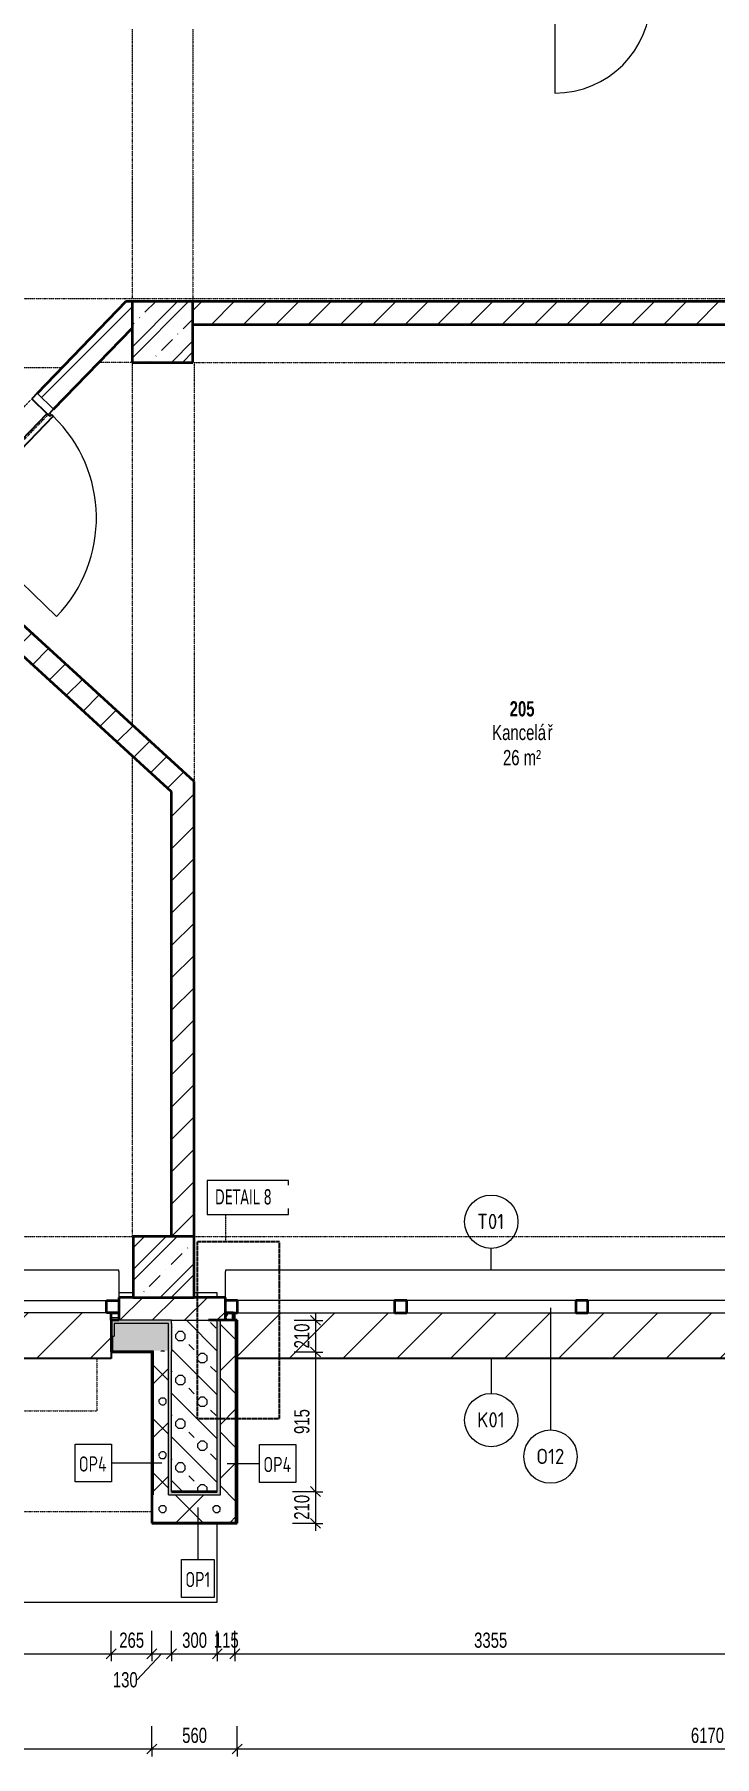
# Model space of a CAD drawing. Header units: millimetres. Extents: x 48671 to 278361, y -45352 to 20466.
# Drawn here: x 65096 to 69560, y -33091 to -21783 of the extents above; entities that cross this region are included whole.
import ezdxf

# ---------------------------------------------------------------- set-up
doc = ezdxf.new("R2010")
doc.units = ezdxf.units.MM
for name, pattern in [('3_Čárkovaná 2_5mm', [5, 2.5, -2.5]), ('Dash dot dot', [5, 2, -1, 0, -1, 0, -1]), ('Čerchovaná se dvěma tečkami', [2.59, 1, -0.53, 0, -0.53, 0, -0.53])]:
    doc.linetypes.add(name, pattern=pattern)
for name, color, linetype, lineweight in [('A-ANNO-DIMS', 211, 'Continuous', 9), ('A-ANNO-DIMS-50', 211, 'Continuous', 9), ('A-AREA-IDEN', 2, 'Continuous', 9), ('A-DETL', 90, 'Continuous', 13), ('A-DOOR', 31, 'Continuous', 13), ('A-DOOR-FRAM', 31, 'Continuous', 25), ('A-FLOR', 192, 'Continuous', 13), ('A-GENM', 13, 'Continuous', 13), ('A-GENM-IDEN', 13, 'Continuous', 9), ('A-GLAZ', 151, 'Continuous', 13), ('A-GLAZ-IDEN', 152, 'Continuous', 9), ('A-WALL', 113, 'Continuous', 13), ('A-WALL-IDEN', 211, 'Continuous', 9), ('A-WALL-PATT', 111, 'Continuous', 35), ('G-ANNO-TEXT', 231, 'Continuous', 9), ('Q-SPCQ', 91, 'Continuous', 13), ('Q-SPCQ-IDEN', 132, 'Continuous', 9), ('S-COLS', 52, 'Continuous', 13)]:
    doc.layers.add(name, color=color, linetype=linetype, lineweight=lineweight)
doc.styles.add('Arial_1', font='arial.ttf', dxfattribs={"width": 0.7, "height": 100})
doc.styles.add('Arial_B', font='arialbd.ttf', dxfattribs={"width": 0.7, "height": 100})
doc.styles.add('ISOCPEUR', font='isocpeur.ttf', dxfattribs={"width": 0.75, "height": 100})
doc.styles.add('ISOCPEUR_1', font='isocpeur.ttf', dxfattribs={"width": 0.9, "height": 100})
doc.styles.add('Tahoma', font='tahoma.ttf', dxfattribs={"width": 0.7, "height": 100})
doc.dimstyles.new('Vnitřní_-_průhledné', dxfattribs={"dimscale": 304.8, "dimtxt": 102.02594, "dimasz": 0.213255, "dimexe": 0.164042, "dimexo": 0.0625, "dimgap": 0.032808, "dimtad": 1, "dimdec": 0, "dimrnd": 5, "dimzin": 0, "dimdsep": 46, "dimtxsty": 'Arial_1', "dimblk1": 'OBLIQUE', "dimblk2": 'OBLIQUE', "dimsah": 1, "dimcen": 0.09, "dimdle": 0.164042, "dimazin": 0, "dimtfac": 1, "dimtdec": 4, "dimtix": 1, "dimtmove": 0, "dimatfit": 3, "dimfxl": 0.492126, "dimfxlon": 1, "dimtvp": 1, "dimtolj": 1, "dimtzin": 0, "dimarcsym": 2})
doc.dimstyles.new('Vnitřní_-_průhledné_2', dxfattribs={"dimscale": 304.8, "dimtxt": 102.02594, "dimasz": 0.213255, "dimexe": 0.164042, "dimexo": 0.0625, "dimgap": 0.032808, "dimtad": 1, "dimdec": 0, "dimrnd": 5, "dimzin": 0, "dimdsep": 46, "dimtxsty": 'Arial_1', "dimblk1": 'OBLIQUE', "dimblk2": 'OBLIQUE', "dimsah": 1, "dimcen": 0.09, "dimdle": 0.164042, "dimazin": 0, "dimtfac": 1, "dimtdec": 4, "dimtix": 1, "dimtmove": 1, "dimatfit": 3, "dimfxl": 0.492126, "dimfxlon": 1, "dimtvp": 1, "dimtolj": 1, "dimtzin": 0, "dimarcsym": 2})
pattern_1 = [(45, (0, 0), (-106.06602, 106.06602), [])]
pattern_2 = [(45, (0, 0), (0.0007, 353.5527), []), (315, (0, 0), (353.5527, -0.0007), []), (270, (153.68, 9.56), (176.771, -176.771), [19.139, -334.416]), (270, (199.87, 9.56), (176.771, -176.771), [19.139, -334.416]), (0, (166.57, 23.1), (176.771, 176.771), [19.139, -334.416]), (0, (166.57, -23.1), (176.771, 176.771), [19.139, -334.416]), (45, (153.68, 9.56), (0.0007, 353.5527), [19.139, -230.861]), (45, (186.35, -23.1), (0.0007, 353.5527), [19.139, -230.861]), (315, (186.35, 23.1), (353.5527, -0.0007), [19.139, -230.861]), (315, (153.68, -9.56), (353.5527, -0.0007), [19.139, -230.861])]

# ---------------------------------------------------------------- blocks, each defined once
blk = doc.blocks.new('DVERE_1k_oblozka - DD03_01_900x1970_koupelna-1549515-1NP_NÁVRH B')
at = {"layer": 'A-DOOR'}
for p, q in [((-500, 78), (-450, 78)), ((-500, -72), (-500, 78)), ((-450, 78), (-450, -72)), ((450, 78), (500, 78)), ((450, -72), (450, 78)), ((500, 78), (500, -72)), ((-450, -72), (-500, -72)), ((-465, -72), (-465, -1032)), ((355, -102), (-355, -102)), ((500, -72), (450, -72)), ((465, -102), (465, -72))]:
    blk.add_line(p, q, dxfattribs=at)
at = {"layer": 'A-DOOR', "linetype": 'Čerchovaná se dvěma tečkami'}
for p, q in [((-450, 78), (450, 78)), ((-450, -72), (450, -72))]:
    blk.add_line(p, q, dxfattribs=at)
at = {"layer": 'A-DOOR', "lineweight": 25}
for p, q in [((-465, -87), (-450, -87)), ((-465, -102), (-465, -87)), ((465, -102), (-465, -102)), ((-450, -62), (450, -62)), ((-450, -87), (-450, -72)), ((450, -72), (450, -87)), ((450, -87), (465, -87)), ((465, -87), (465, -102))]:
    blk.add_line(p, q, dxfattribs=at)
at = {"layer": 'A-DOOR'}
blk.add_arc((-465, -102), 930, 270, 0, dxfattribs=at)
at = {"layer": 'A-DOOR-FRAM'}
for p, q in [((-500, 78), (-450, 78)), ((-450, 78), (-450, -72)), ((450, -72), (450, 78)), ((500, 78), (450, 78)), ((-450, -72), (-500, -72)), ((450, -72), (500, -72))]:
    blk.add_line(p, q, dxfattribs=at)
blk = doc.blocks.new('DVERE_1k_oblozka - DD03_01_600x1970_koupelna-1549511-1NP_NÁVRH B')
at = {"layer": 'A-DOOR'}
for p, q in [((-350, 53), (-300, 53)), ((-350, -47), (-350, 53)), ((-300, 53), (-300, -47)), ((300, 53), (350, 53)), ((300, -47), (300, 53)), ((350, 53), (350, -47)), ((-300, -47), (-350, -47)), ((-315, -47), (-315, -707)), ((205, -77), (-205, -77)), ((350, -47), (300, -47)), ((315, -77), (315, -47))]:
    blk.add_line(p, q, dxfattribs=at)
at = {"layer": 'A-DOOR', "linetype": 'Čerchovaná se dvěma tečkami'}
for p, q in [((-300, 53), (300, 53)), ((-300, -47), (300, -47))]:
    blk.add_line(p, q, dxfattribs=at)
at = {"layer": 'A-DOOR', "lineweight": 25}
for p, q in [((-315, -62), (-300, -62)), ((-315, -77), (-315, -62)), ((315, -77), (-315, -77)), ((-300, -37), (300, -37)), ((-300, -62), (-300, -47)), ((300, -47), (300, -62)), ((300, -62), (315, -62)), ((315, -62), (315, -77))]:
    blk.add_line(p, q, dxfattribs=at)
at = {"layer": 'A-DOOR'}
blk.add_arc((-315, -77), 630, 270, 0, dxfattribs=at)
at = {"layer": 'A-DOOR-FRAM'}
for p, q in [((-350, 53), (-300, 53)), ((-300, 53), (-300, -47)), ((300, -47), (300, 53)), ((350, 53), (300, 53)), ((-300, -47), (-350, -47)), ((300, -47), (350, -47))]:
    blk.add_line(p, q, dxfattribs=at)
blk = doc.blocks.new('OKNO_2k_nadsvetlik - OKNO_2k_nadsvetlik 2400 x 1850-1972494-1NP_NÁVRH B')
at = {"layer": 'A-GLAZ'}
h = blk.add_hatch(dxfattribs=at)
h.set_pattern_fill('FP_67', color=256, style=0, pattern_type=2)
h.set_pattern_definition([(0, (-64449.626, 30151.56), (75, 43.3), [50, -100]), (60, (-64399.626, 30151.56), (0.0011, 86.601905), [50, -100]), (300, (-64399.626, 30151.56), (74.9989, -43.301905), [50, -100])])
h.paths.add_polyline_path([(1151, -75), (1200, -75), (1200, -25), (1150, -25), (1150, -75), (1151, -75)])
h.paths.add_polyline_path([(-1151, -75), (-1150, -75), (-1150, -25), (-1200, -25), (-1200, -75), (-1170, -75)])
at = {"layer": 'A-GLAZ', "lineweight": 35}
for p, q in [((-1200, 55), (-1120, 55)), ((-1120, 55), (-1120, -25)), ((-40, 55), (40, 55)), ((-40, -25), (-40, 55)), ((40, 55), (40, -25)), ((1120, 55), (1200, 55)), ((1120, -25), (1120, 55)), ((-1200, -25), (-1150, -25)), ((-1120, -25), (-1200, -25)), ((-1150, -25), (-1150, -75)), ((40, -25), (-40, -25)), ((1200, -25), (1120, -25)), ((1150, -25), (1200, -25)), ((1150, -75), (1150, -25))]:
    blk.add_line(p, q, dxfattribs=at)
at = {"layer": 'A-GLAZ'}
for p, q in [((-1120, 55), (-40, 55)), ((40, 55), (1120, 55)), ((-40, -25), (-1120, -25)), ((1120, -25), (40, -25))]:
    blk.add_line(p, q, dxfattribs=at)
blk = doc.blocks.new('parapet s nosem_vnitní - parapet s nosem_vnitní-1280360-1NP_NÁVRH B')
at = {"layer": 'A-GENM'}
for p, q in [((1200, 200), (-1200, 200)), ((-1200, 200), (-1200, 190)), ((-1200, 20), (-1200, 190)), ((1200, 190), (1200, 200)), ((1200, 190), (1200, 20))]:
    blk.add_line(p, q, dxfattribs=at)
blk = doc.blocks.new('parapet_ext - parapet_ext-1802161-1NP_NÁVRH B')
at = {"layer": 'Q-SPCQ'}
h = blk.add_hatch(dxfattribs=at)
h.set_pattern_fill('FP_68', color=11, style=0, pattern_type=2)
h.set_pattern_definition([(45, (-64449.63, 30176.56), (-176.7767, 176.7767), [])])
h.paths.add_polyline_path([(1150, -300), (1150, 0), (-1150, 0), (-1150, -300), (1120, -300)])
at = {"layer": 'Q-SPCQ', "color": 21, "lineweight": 25}
for p, q in [((-1150, -300), (-1150, -258)), ((1150, -300), (-1150, -300)), ((1150, -258), (1150, -300))]:
    blk.add_line(p, q, dxfattribs=at)
blk = doc.blocks.new('OKNO_3k_nadsvetlik - OKNO_3k_nadsvetlik_3490 x 1800-2144109-1NP_NÁVRH B')
at = {"layer": 'A-GLAZ'}
h = blk.add_hatch(dxfattribs=at)
h.set_pattern_fill('FP_97', color=11, style=0, pattern_type=2)
h.set_pattern_definition([(180, (68094.626, -30151.56), (-75, -43.3), [50, -100]), (240, (68044.626, -30151.56), (-0.0011, -86.601905), [50, -100]), (120, (68044.626, -30151.56), (-74.9989, 43.301905), [50, -100])])
h.paths.add_polyline_path([(-1744, 75), (-1745, 75), (-1745, 25), (-1672, 25), (-1672, 75), (-1692, 75)])
h.paths.add_polyline_path([(1745, 75), (1695, 75), (1695, 25), (1745, 25), (1745, 65)])
at = {"layer": 'A-GLAZ', "color": 1, "lineweight": 35}
for p, q in [((-1745, 25), (-1672, 25)), ((-1665, 25), (-1745, 25)), ((-1672, 25), (-1672, 75)), ((-1665, -55), (-1665, 25)), ((-555, 25), (-635, 25)), ((-635, 25), (-635, -55)), ((-555, -55), (-555, 25)), ((635, 25), (555, 25)), ((555, 25), (555, -55)), ((635, -55), (635, 25)), ((1745, 25), (1665, 25)), ((1665, 25), (1665, -55)), ((1695, 75), (1695, 25)), ((1695, 25), (1745, 25)), ((-1745, -55), (-1665, -55)), ((-635, -55), (-555, -55)), ((555, -55), (635, -55)), ((1665, -55), (1745, -55))]:
    blk.add_line(p, q, dxfattribs=at)
at = {"layer": 'A-GLAZ', "color": 11}
for p, q in [((-635, 25), (-1665, 25)), ((555, 25), (-555, 25)), ((1665, 25), (635, 25)), ((-1665, -55), (-635, -55)), ((-555, -55), (555, -55)), ((635, -55), (1665, -55))]:
    blk.add_line(p, q, dxfattribs=at)
blk = doc.blocks.new('parapet s nosem_vnitní - parapet s nosem_vnitní-2144111-1NP_NÁVRH B')
at = {"layer": 'A-GENM', "color": 11}
for p, q in [((1745, -20), (1745, -190)), ((-1745, -200), (1745, -200)), ((1745, -200), (1745, -190))]:
    blk.add_line(p, q, dxfattribs=at)
blk = doc.blocks.new('parapet_ext - parapet_ext-2144112-1NP_NÁVRH B')
at = {"layer": 'Q-SPCQ'}
h = blk.add_hatch(dxfattribs=at)
h.set_pattern_fill('FP_98', color=11, style=0, pattern_type=2)
h.set_pattern_definition([(225, (68094.63, -30176.56), (176.7767, -176.7767), [])])
h.paths.add_polyline_path([(-555, 300), (-1683, 300), (-1683, 258), (-1672, 258), (-1672, 0), (1683, 0), (1683, 50), (1668, 50), (1668, 300), (-531, 300)])
at = {"layer": 'Q-SPCQ', "color": 21, "lineweight": 25}
for p, q in [((-1683, 258), (-1683, 300)), ((-1683, 300), (1668, 300)), ((1683, 50), (1683, 0))]:
    blk.add_line(p, q, dxfattribs=at)
blk = doc.blocks.new('Betonový čtvercový sloup - 400 x 400-1829111-1NP_NÁVRH B')
at = {"layer": 'S-COLS'}
h = blk.add_hatch(dxfattribs=at)
h.set_pattern_fill('FP_131', color=256, style=0, pattern_type=2)
h.set_pattern_definition([(45, (-65944.34, 29876.56), (-179.6051, 179.6051), []), (45, (-65872.5, 29876.56), (-179.6051, 179.6051), []), (45, (-65728.81, 29876.56), (-107.7631, 251.4472), [101.6, -50.8, 1.676, -49.124])])
h.paths.add_polyline_path([(-200, -200), (200, -200), (200, 200), (-200, 200)])
at = {"layer": 'S-COLS', "lineweight": 35}
for p, q in [((200, 200), (-200, 200)), ((-200, 200), (-200, -200)), ((200, -200), (200, 200)), ((-200, -200), (200, -200))]:
    blk.add_line(p, q, dxfattribs=at)
blk = doc.blocks.new('Betonový čtvercový sloup - 400 x 400-V80-1NP_NÁVRH B')
at = {"layer": 'S-COLS'}
h = blk.add_hatch(dxfattribs=at)
h.set_pattern_fill('FP_134', color=256, style=0, pattern_type=2)
h.set_pattern_definition([(45, (-65936.75, 23736.56), (-179.6051, 179.6051), []), (45, (-65864.9, 23736.56), (-179.6051, 179.6051), []), (45, (-65721.23, 23736.56), (-107.7631, 251.4472), [101.6, -50.8, 1.676, -49.124])])
h.paths.add_polyline_path([(-200, -200), (200, -200), (200, 200), (-200, 200)])
at = {"layer": 'S-COLS', "lineweight": 35}
for p, q in [((200, 200), (-200, 200)), ((-200, 200), (-200, -200)), ((200, -200), (200, 200)), ((-200, -200), (200, -200))]:
    blk.add_line(p, q, dxfattribs=at)
blk = doc.blocks.new('DIMBLOCK98-1NP_NÁVRH B')
at = {"layer": 'A-ANNO-DIMS-50'}
for p, q in [((63250, -32416), (63250, -32266)), ((65600, -32416), (65600, -32266)), ((63250, -32416), (65600, -32416)), ((63250, -32416), (63250, -32466)), ((65600, -32416), (65600, -32466))]:
    blk.add_line(p, q, dxfattribs=at)
at = {"layer": 'A-ANNO-DIMS-50', "lineweight": 18}
for p, q in [((63250, -32416), (63217, -32449)), ((63250, -32416), (63282, -32384)), ((65600, -32416), (65567, -32449)), ((65600, -32416), (65632, -32384))]:
    blk.add_line(p, q, dxfattribs=at)
at = {"layer": 'A-ANNO-DIMS-50', "color": 0, "char_height": 100, "attachment_point": 1, "line_spacing_factor": 0.941778, "style": 'Arial_1'}
for s, insert, width in [('2350', (64318, -32277), 256.16), ('1850 (820)', (64193, -32454), 555.65)]:
    blk.add_mtext(s, dxfattribs=dict(at, insert=insert, width=width))
blk = doc.blocks.new('_Oblique')
at = {"color": 0, "linetype": 'ByBlock', "lineweight": -2}
blk.add_line((-0.5, -0.5), (0.5, 0.5), dxfattribs=at)
blk = doc.blocks.new('DIMBLOCK99-1NP_NÁVRH B')
at = {"layer": 'A-ANNO-DIMS-50'}
for p, q in [((65600, -32416), (65600, -32266)), ((65866, -32416), (65866, -32266)), ((65600, -32416), (65866, -32416)), ((65600, -32416), (65600, -32466)), ((65866, -32416), (65866, -32466))]:
    blk.add_line(p, q, dxfattribs=at)
at = {"layer": 'A-ANNO-DIMS-50', "lineweight": 18}
for p, q in [((65600, -32416), (65567, -32449)), ((65600, -32416), (65632, -32384)), ((65866, -32416), (65834, -32449)), ((65866, -32416), (65899, -32384))]:
    blk.add_line(p, q, dxfattribs=at)
at = {"layer": 'A-ANNO-DIMS-50', "color": 0, "insert": (65653, -32277), "char_height": 100, "width": 192.12, "attachment_point": 1, "line_spacing_factor": 0.941778, "style": 'Arial_1'}
blk.add_mtext('265', dxfattribs=at)
blk = doc.blocks.new('DIMBLOCK100-1NP_NÁVRH B')
at = {"layer": 'A-ANNO-DIMS-50'}
for p, q in [((65866, -32416), (65866, -32266)), ((65996, -32416), (65996, -32266)), ((65771, -32588), (65931, -32416)), ((65866, -32416), (65996, -32416)), ((65866, -32416), (65866, -32466)), ((65996, -32416), (65996, -32466)), ((65771, -32588), (65771, -32588))]:
    blk.add_line(p, q, dxfattribs=at)
at = {"layer": 'A-ANNO-DIMS-50', "lineweight": 18}
for p, q in [((65866, -32416), (65834, -32449)), ((65866, -32416), (65899, -32384)), ((65996, -32416), (65964, -32449)), ((65996, -32416), (66029, -32384))]:
    blk.add_line(p, q, dxfattribs=at)
at = {"layer": 'A-ANNO-DIMS-50', "color": 0, "insert": (65611, -32537), "char_height": 100, "width": 192.12, "attachment_point": 1, "line_spacing_factor": 0.941778, "style": 'Arial_1'}
blk.add_mtext('130', dxfattribs=at)
blk = doc.blocks.new('DIMBLOCK101-1NP_NÁVRH B')
at = {"layer": 'A-ANNO-DIMS-50'}
for p, q in [((65996, -32416), (65996, -32266)), ((66296, -32416), (66296, -32266)), ((65996, -32416), (66346, -32416)), ((65996, -32416), (65996, -32466)), ((66296, -32416), (66296, -32466))]:
    blk.add_line(p, q, dxfattribs=at)
at = {"layer": 'A-ANNO-DIMS-50', "lineweight": 18}
for p, q in [((65996, -32416), (65964, -32449)), ((65996, -32416), (66029, -32384)), ((66296, -32416), (66264, -32449)), ((66296, -32416), (66329, -32384))]:
    blk.add_line(p, q, dxfattribs=at)
at = {"layer": 'A-ANNO-DIMS-50', "color": 0, "insert": (66066, -32277), "char_height": 100, "width": 192.12, "attachment_point": 1, "line_spacing_factor": 0.941778, "style": 'Arial_1'}
blk.add_mtext('300', dxfattribs=at)
blk = doc.blocks.new('DIMBLOCK102-1NP_NÁVRH B')
at = {"layer": 'A-ANNO-DIMS-50', "lineweight": 18}
for p, q in [((66940, -30227), (66908, -30194)), ((66940, -30227), (66973, -30259)), ((66940, -30435), (66908, -30402)), ((66940, -30435), (66973, -30467))]:
    blk.add_line(p, q, dxfattribs=at)
at = {"layer": 'A-ANNO-DIMS-50'}
for p, q in [((66940, -30177), (66940, -30435)), ((66940, -30227), (66801, -30227)), ((66940, -30227), (66990, -30227)), ((66940, -30435), (66801, -30435)), ((66940, -30435), (66990, -30435))]:
    blk.add_line(p, q, dxfattribs=at)
at = {"layer": 'A-ANNO-DIMS-50', "color": 0, "insert": (66801, -30411), "char_height": 100, "width": 192.12, "attachment_point": 1, "rotation": 90, "line_spacing_factor": 0.941778, "style": 'Arial_1'}
blk.add_mtext('210', dxfattribs=at)
blk = doc.blocks.new('DIMBLOCK103-1NP_NÁVRH B')
at = {"layer": 'A-ANNO-DIMS-50', "lineweight": 18}
for p, q in [((66940, -30435), (66908, -30402)), ((66940, -30435), (66973, -30467)), ((66940, -31352), (66908, -31319)), ((66940, -31352), (66973, -31384))]:
    blk.add_line(p, q, dxfattribs=at)
at = {"layer": 'A-ANNO-DIMS-50'}
for p, q in [((66940, -30435), (66801, -30435)), ((66940, -30435), (66940, -31352)), ((66940, -30435), (66990, -30435)), ((66940, -31352), (66790, -31352)), ((66940, -31352), (66990, -31352))]:
    blk.add_line(p, q, dxfattribs=at)
at = {"layer": 'A-ANNO-DIMS-50', "color": 0, "insert": (66801, -30973), "char_height": 100, "width": 192.12, "attachment_point": 1, "rotation": 90, "line_spacing_factor": 0.941778, "style": 'Arial_1'}
blk.add_mtext('915', dxfattribs=at)
blk = doc.blocks.new('DIMBLOCK104-1NP_NÁVRH B')
at = {"layer": 'A-ANNO-DIMS-50', "lineweight": 18}
for p, q in [((66940, -31352), (66908, -31319)), ((66940, -31352), (66973, -31384)), ((66940, -31560), (66908, -31527)), ((66940, -31560), (66973, -31592))]:
    blk.add_line(p, q, dxfattribs=at)
at = {"layer": 'A-ANNO-DIMS-50'}
for p, q in [((66940, -31352), (66790, -31352)), ((66940, -31352), (66940, -31610)), ((66940, -31352), (66990, -31352)), ((66940, -31560), (66790, -31560)), ((66940, -31560), (66990, -31560))]:
    blk.add_line(p, q, dxfattribs=at)
at = {"layer": 'A-ANNO-DIMS-50', "color": 0, "insert": (66801, -31536), "char_height": 100, "width": 192.12, "attachment_point": 1, "rotation": 90, "line_spacing_factor": 0.941778, "style": 'Arial_1'}
blk.add_mtext('210', dxfattribs=at)
blk = doc.blocks.new('DIMBLOCK115-1NP_NÁVRH B')
at = {"layer": 'A-ANNO-DIMS-50'}
for p, q in [((66296, -32416), (66296, -32266)), ((66411, -32416), (66411, -32266)), ((66246, -32416), (66411, -32416)), ((66296, -32416), (66296, -32466)), ((66411, -32416), (66411, -32466))]:
    blk.add_line(p, q, dxfattribs=at)
at = {"layer": 'A-ANNO-DIMS-50', "lineweight": 18}
for p, q in [((66296, -32416), (66264, -32449)), ((66296, -32416), (66329, -32384)), ((66411, -32416), (66379, -32449)), ((66411, -32416), (66444, -32384))]:
    blk.add_line(p, q, dxfattribs=at)
at = {"layer": 'A-ANNO-DIMS-50', "color": 0, "insert": (66274, -32277), "char_height": 100, "width": 192.12, "attachment_point": 1, "line_spacing_factor": 0.941778, "style": 'Arial_1'}
blk.add_mtext('115', dxfattribs=at)
blk = doc.blocks.new('DIMBLOCK116-1NP_NÁVRH B')
at = {"layer": 'A-ANNO-DIMS-50'}
for p, q in [((66411, -32416), (66411, -32266)), ((69766, -32416), (69766, -32266)), ((66411, -32416), (69766, -32416)), ((66411, -32416), (66411, -32466)), ((69766, -32416), (69766, -32466))]:
    blk.add_line(p, q, dxfattribs=at)
at = {"layer": 'A-ANNO-DIMS-50', "lineweight": 18}
for p, q in [((66411, -32416), (66379, -32449)), ((66411, -32416), (66444, -32384)), ((69766, -32416), (69734, -32449)), ((69766, -32416), (69799, -32384))]:
    blk.add_line(p, q, dxfattribs=at)
at = {"layer": 'A-ANNO-DIMS-50', "color": 0, "insert": (67982, -32277), "char_height": 100, "width": 256.16, "attachment_point": 1, "line_spacing_factor": 0.941778, "style": 'Arial_1'}
blk.add_mtext('3355', dxfattribs=at)
blk = doc.blocks.new('DIMBLOCK151-1NP_NÁVRH B')
at = {"layer": 'A-ANNO-DIMS-50'}
for p, q in [((54026, -33041), (54026, -32891)), ((65866, -33041), (65866, -32891)), ((54026, -33041), (65866, -33041)), ((54026, -33041), (54026, -33091)), ((65866, -33041), (65866, -33091))]:
    blk.add_line(p, q, dxfattribs=at)
at = {"layer": 'A-ANNO-DIMS-50', "lineweight": 18}
for p, q in [((54026, -33041), (54059, -33009)), ((65866, -33041), (65899, -33009)), ((54026, -33041), (53994, -33074)), ((65866, -33041), (65834, -33074))]:
    blk.add_line(p, q, dxfattribs=at)
at = {"layer": 'A-ANNO-DIMS-50', "color": 0, "insert": (59813, -32902), "char_height": 100, "width": 320.2, "attachment_point": 1, "line_spacing_factor": 0.941778, "style": 'Arial_1'}
blk.add_mtext('11840', dxfattribs=at)
blk = doc.blocks.new('DIMBLOCK152-1NP_NÁVRH B')
at = {"layer": 'A-ANNO-DIMS-50'}
for p, q in [((65866, -33041), (65866, -32891)), ((66426, -33041), (66426, -32891)), ((65866, -33041), (66426, -33041)), ((65866, -33041), (65866, -33091)), ((66426, -33041), (66426, -33091))]:
    blk.add_line(p, q, dxfattribs=at)
at = {"layer": 'A-ANNO-DIMS-50', "lineweight": 18}
for p, q in [((65866, -33041), (65899, -33009)), ((66426, -33041), (66459, -33009)), ((65866, -33041), (65834, -33074)), ((66426, -33041), (66394, -33074))]:
    blk.add_line(p, q, dxfattribs=at)
at = {"layer": 'A-ANNO-DIMS-50', "color": 0, "insert": (66066, -32902), "char_height": 100, "width": 192.12, "attachment_point": 1, "line_spacing_factor": 0.941778, "style": 'Arial_1'}
blk.add_mtext('560', dxfattribs=at)
blk = doc.blocks.new('DIMBLOCK153-1NP_NÁVRH B')
at = {"layer": 'A-ANNO-DIMS-50'}
for p, q in [((66426, -33041), (66426, -32891)), ((72598, -33041), (72598, -32891)), ((66426, -33041), (72598, -33041)), ((66426, -33041), (66426, -33091)), ((72598, -33041), (72598, -33091))]:
    blk.add_line(p, q, dxfattribs=at)
at = {"layer": 'A-ANNO-DIMS-50', "lineweight": 18}
for p, q in [((66426, -33041), (66459, -33009)), ((72598, -33041), (72630, -33009)), ((66426, -33041), (66394, -33074)), ((72598, -33041), (72565, -33074))]:
    blk.add_line(p, q, dxfattribs=at)
at = {"layer": 'A-ANNO-DIMS-50', "color": 0, "insert": (69405, -32902), "char_height": 100, "width": 256.16, "attachment_point": 1, "line_spacing_factor": 0.941778, "style": 'Arial_1'}
blk.add_mtext('6170', dxfattribs=at)
blk = doc.blocks.new('Popiska becný model_Bublina_CC - Popiska okna_Bublina-1416866-1NP_NÁVRH B')
at = {"layer": 'A-GENM-IDEN'}
blk.add_circle((0, 0), 3.5, dxfattribs=at)
blk = doc.blocks.new('Popiska okna_Bublina_CC - Popiska okna_Bublina-1410372-1NP_NÁVRH B')
at = {"layer": 'A-GLAZ-IDEN'}
blk.add_circle((0, 0), 3.5, dxfattribs=at)
blk = doc.blocks.new('Popiska speciální vybavení - Popiska okna_Bublina-1426311-1NP_NÁVRH B')
at = {"layer": 'Q-SPCQ-IDEN'}
blk.add_circle((0, 0), 3.5, dxfattribs=at)

msp = doc.modelspace()

# ---------------------------------------------------------------- hatches: boundary and pattern name
at = {"layer": 'A-WALL-PATT', "lineweight": 13}
h = msp.add_hatch(dxfattribs=at)
h.set_pattern_fill('FP_21', color=256, style=0, pattern_type=2)
h.set_pattern_definition(pattern_1)
h.paths.add_polyline_path([(69839.6, -23686.6), (69939.6, -23686.6), (69939.6, -23536.6), (66136.8, -23536.6), (66136.8, -23686.6), (67113, -23686.6)])
h.paths.add_polyline_path([(65655.5, -23686.6), (65736.8, -23686.6), (65736.8, -23536.6), (65696.1, -23536.6), (65551.2, -23686.6), (65600.9, -23686.6)])
h = msp.add_hatch(dxfattribs=at)
h.set_pattern_fill('FP_21', color=256, style=0, pattern_type=2)
h.set_pattern_definition(pattern_1)
h.paths.add_polyline_path([(64361.5, -25026.6), (64465.7, -25026.6), (64527.2, -24963), (64419.3, -24858.8), (64257.2, -25026.6)])
h.paths.add_polyline_path([(65221.8, -24243.6), (65736.8, -23710.4), (65736.8, -23686.6), (65551.2, -23686.6), (65113.9, -24139.4), (65202.4, -24224.8)])
h = msp.add_hatch(dxfattribs=at)
h.set_pattern_fill('FP_21', color=256, style=0, pattern_type=2)
h.set_pattern_definition(pattern_1)
h.paths.add_polyline_path([(65994.3, -26754.6), (65994.3, -26551.4), (64400.3, -25094.4), (64320.9, -25176.6), (64267.8, -25176.6), (64683.3, -25556.3)])
h = msp.add_hatch(dxfattribs=at)
h.set_pattern_fill('FP_21', color=256, style=0, pattern_type=2)
h.set_pattern_definition(pattern_1)
h.paths.add_polyline_path([(65994.3, -29676.6), (66144.3, -29676.6), (66144.3, -26688.5), (65994.3, -26551.4), (65994.3, -29550.6)])
h = msp.add_hatch(dxfattribs=at)
h.set_pattern_fill('FP_21', color=256, style=0, pattern_type=2)
h.set_pattern_definition(pattern_1)
h.paths.add_polyline_path([(72139.6, -30226.6), (72139.6, -30076.6), (71629.8, -30076.6), (71629.8, -30226.6), (71649.5, -30226.6)])
h.paths.add_polyline_path([(70429.8, -30226.6), (70429.8, -30076.6), (69839.6, -30076.6), (69839.6, -30226.6), (70137.4, -30226.6)])
h.paths.add_polyline_path([(65978.9, -30226.6), (66239.6, -30226.6), (66239.6, -30076.6), (65649.6, -30076.6), (65649.6, -30226.6)])
h.paths.add_polyline_path([(63249.6, -30226.6), (63249.6, -30076.6), (62649.6, -30076.6), (62649.6, -30226.6)])
h.paths.add_polyline_path([(59649.6, -30226.6), (60249.6, -30226.6), (60249.6, -30076.6), (59649.6, -30076.6), (59649.6, -30216.4)])
h.paths.add_polyline_path([(56649.6, -30226.6), (57249.6, -30226.6), (57249.6, -30076.6), (56649.6, -30076.6), (56649.6, -30216.4)])
h.paths.add_polyline_path([(55449.6, -30226.6), (55449.6, -30076.6), (55149.6, -30076.6), (55149.6, -30226.6)])
h.paths.add_polyline_path([(53896.4, -30226.6), (54249.6, -30226.6), (54249.6, -30076.6), (53741.4, -30076.6), (53741.4, -30226.6), (53881.7, -30226.6)])
h = msp.add_hatch(dxfattribs=at)
h.set_pattern_fill('FP_21', color=11, style=0, pattern_type=2)
h.set_pattern_definition(pattern_1)
h.paths.add_polyline_path([(66349.6, -30226.6), (66349.6, -30076.6), (66239.6, -30076.6), (66239.6, -30226.6)])
at = {"layer": 'A-WALL-PATT'}
h = msp.add_hatch(color=11, dxfattribs=at)
h.paths.add_polyline_path([(63291.6, -30330.6), (63299.6, -30330.6), (63299.6, -30226.6), (62599.6, -30226.6), (62599.6, -30330.6), (62619.6, -30330.6), (62619.6, -30246.6), (63279.6, -30246.6), (63279.6, -30330.6)])
h.paths.add_polyline_path([(65600.9, -30330.6), (65619.6, -30330.6), (65619.6, -30246.6), (65996.4, -30246.6), (65996.4, -30226.6), (65599.6, -30226.6), (65599.6, -30330.6)])
h.paths.add_polyline_path([(57296.6, -30330.6), (57299.6, -30330.6), (57299.6, -30226.6), (56599.6, -30226.6), (56599.6, -30330.6), (56619.6, -30330.6), (56619.6, -30246.6), (57279.6, -30246.6), (57279.6, -30330.6), (57291.6, -30330.6)])
h.paths.add_polyline_path([(60291.6, -30330.6), (60299.6, -30330.6), (60299.6, -30226.6), (59599.6, -30226.6), (59599.6, -30330.6), (59619.6, -30330.6), (59619.6, -30246.6), (60279.6, -30246.6), (60279.6, -30330.6)])
h.paths.add_polyline_path([(54291.6, -30330.6), (54299.6, -30330.6), (54299.6, -30226.6), (53916.4, -30226.6), (53916.4, -30246.6), (54279.6, -30246.6), (54279.6, -30330.6)])
h.paths.add_polyline_path([(55119.6, -30330.6), (55119.6, -30246.6), (55479.6, -30246.6), (55479.6, -30330.6), (55499.6, -30330.6), (55499.6, -30226.6), (55099.6, -30226.6), (55099.6, -30330.6), (55107.6, -30330.6)])
at = {"layer": 'A-WALL-PATT', "lineweight": 13}
h = msp.add_hatch(dxfattribs=at)
h.set_pattern_fill('FP_8', color=11, style=0, pattern_type=2)
h.set_pattern_definition(pattern_2)
h.paths.add_polyline_path([(65976.4, -30426.6), (65976.4, -30246.6), (65619.6, -30246.6), (65619.6, -30330.6), (65607.6, -30330.6), (65607.6, -30426.6), (65876.4, -30426.6)])
h.paths.add_polyline_path([(62607.6, -30426.6), (63291.6, -30426.6), (63291.6, -30330.6), (63279.6, -30330.6), (63279.6, -30246.6), (62619.6, -30246.6), (62619.6, -30330.6), (62607.6, -30330.6)])
h.paths.add_polyline_path([(60291.6, -30426.6), (60291.6, -30330.6), (60279.6, -30330.6), (60279.6, -30246.6), (59619.6, -30246.6), (59619.6, -30330.6), (59607.6, -30330.6), (59607.6, -30426.6)])
h.paths.add_polyline_path([(56607.6, -30426.6), (57291.6, -30426.6), (57291.6, -30330.6), (57279.6, -30330.6), (57279.6, -30246.6), (56619.6, -30246.6), (56619.6, -30330.6), (56607.6, -30330.6)])
h.paths.add_polyline_path([(55107.6, -30426.6), (55491.6, -30426.6), (55491.6, -30330.6), (55479.6, -30330.6), (55479.6, -30246.6), (55119.6, -30246.6), (55119.6, -30330.6), (55107.6, -30330.6)])
h.paths.add_polyline_path([(54016.4, -30426.6), (54291.6, -30426.6), (54291.6, -30330.6), (54279.6, -30330.6), (54279.6, -30246.6), (54016.4, -30246.6)])
for points in [[(65996.4, -31351.6), (65996.4, -30246.6), (65976.4, -30246.6), (65976.4, -31351.6)], [(66316.4, -31371.6), (66316.4, -30226.6), (66296.4, -30226.6), (66296.4, -31371.6)]]:
    msp.add_hatch(color=11, dxfattribs=at).paths.add_polyline_path(points)
h = msp.add_hatch(dxfattribs=at)
h.set_pattern_fill('FP_23', color=256, angle=45, style=0, pattern_type=2)
h.set_pattern_definition([(135, (66296.38, -30717.22), (-143.684, -143.684), []), (90, (66229.07, -30488.27), (-143.684, 143.684), [25.4, -261.968]), (135, (66229.07, -30462.87), (-143.684, -143.684), [25.4, -177.8]), (180, (66211.11, -30444.91), (-143.684, -143.684), [25.4, -261.968]), (225, (66185.71, -30444.91), (143.684, -143.684), [25.4, -177.8]), (90, (66167.75, -30488.27), (-143.684, 143.684), [25.4, -261.968]), (135, (66185.71, -30506.23), (-143.684, -143.684), [25.4, -177.8]), (180, (66211.11, -30506.23), (-143.684, -143.684), [25.4, -261.968]), (225, (66229.07, -30488.27), (143.684, -143.684), [25.4, -177.8]), (135, (66144.53, -30421.7), (-143.684, -143.684), [50.8, -152.4])])
h.paths.add_polyline_path([(65996.4, -31351.6), (66296.4, -31351.6), (66296.4, -30226.6), (65996.4, -30226.6), (65996.4, -30882.1)])
h = msp.add_hatch(dxfattribs=at)
h.set_pattern_fill('FP_8', color=11, style=0, pattern_type=2)
h.set_pattern_definition(pattern_2)
h.paths.add_polyline_path([(66357, -31551.6), (66416.4, -31551.6), (66416.4, -30226.6), (66316.4, -30226.6), (66316.4, -31551.6)])
h = msp.add_hatch(dxfattribs=at)
h.set_pattern_fill('FP_8', color=11, style=0, pattern_type=2)
h.set_pattern_definition(pattern_2)
h.paths.add_polyline_path([(65976.4, -31371.6), (65976.4, -30426.6), (65876.4, -30426.6), (65876.4, -31371.6)])
h = msp.add_hatch(color=11, dxfattribs=at)
h.paths.add_polyline_path([(65876.4, -31371.6), (65876.4, -31351.6), (65866.4, -31351.6), (65866.4, -31371.6), (65874.4, -31371.6)])
h.paths.add_polyline_path([(66296.4, -31371.6), (66296.4, -31351.6), (65976.4, -31351.6), (65976.4, -31371.6), (65996.4, -31371.6)])
h = msp.add_hatch(dxfattribs=at)
h.set_pattern_fill('FP_8', color=11, style=0, pattern_type=2)
h.set_pattern_definition(pattern_2)
h.paths.add_polyline_path([(65876.4, -31551.6), (66316.4, -31551.6), (66316.4, -31371.6), (65874.4, -31371.6), (65874.4, -31551.6)])

# ---------------------------------------------------------------- linework, layer by layer
at = {"layer": 'A-DETL', "linetype": 'Dash dot dot'}
for p, q in [((65736.8, -21748.2), (65736.8, -23517.4)), ((66136.8, -21748.2), (66136.8, -23536.6)), ((60250.5, -23517.4), (71750.5, -23517.4)), ((60580.5, -23970), (65277.5, -23970)), ((65736.8, -23936.6), (65518.3, -23936.6)), ((65736.8, -23936.6), (65736.8, -26315.9)), ((66144.3, -23936.6), (69839.6, -23936.6)), ((66144.3, -23936.6), (66144.3, -26688.5)), ((65736.8, -26519.2), (65736.8, -29676.6)), ((66353, -29711.6), (66353, -29531.6)), ((60250.5, -29676.6), (65736.8, -29676.6)), ((66144.3, -29676.6), (69839.6, -29676.6)), ((65506.4, -30476.6), (65506.4, -30821.6)), ((60396.4, -30821.6), (65506.4, -30821.6)), ((54026.4, -31481.6), (65866.4, -31481.6))]:
    msp.add_line(p, q, dxfattribs=at)
at = {"layer": 'A-DETL'}
for p, q in [((66230.7, -29309.3), (66230.7, -29531.6)), ((66763.2, -29309.3), (66230.7, -29309.3)), ((66763.2, -29531.6), (66763.2, -29309.3)), ((66230.7, -29531.6), (66763.2, -29531.6))]:
    msp.add_line(p, q, dxfattribs=at)
at = {"layer": 'A-DETL', "linetype": '3_Čárkovaná 2_5mm', "lineweight": 25}
for p, q in [((66164.3, -29711.6), (66164.3, -30871.6)), ((66704.3, -29711.6), (66164.3, -29711.6)), ((66704.3, -30871.6), (66704.3, -29711.6)), ((66164.3, -30871.6), (66704.3, -30871.6))]:
    msp.add_line(p, q, dxfattribs=at)
at = {"layer": 'A-FLOR'}
for p, q in [((65744.3, -30046.6), (65649.6, -30046.6)), ((66296.4, -30046.6), (66144.3, -30046.6)), ((66296.4, -30076.6), (66296.4, -30046.6)), ((66296.4, -32077.5), (66296.4, -31559.6)), ((53596.4, -32077.5), (66296.4, -32077.5))]:
    msp.add_line(p, q, dxfattribs=at)
at = {"layer": 'A-GENM-IDEN'}
msp.add_line((68094.6, -29896.6), (68094.6, -29754), dxfattribs=at)
at = {"layer": 'A-GLAZ-IDEN'}
msp.add_line((68483.3, -30145.7), (68483.3, -30946.9), dxfattribs=at)
at = {"layer": 'A-WALL', "lineweight": 35}
for p, q in [((65696.1, -23536.6), (65113.9, -24139.4)), ((65736.8, -23536.6), (65696.1, -23536.6)), ((69639.6, -23536.6), (66136.8, -23536.6)), ((65221.8, -24243.6), (65736.8, -23710.4)), ((66136.8, -23686.6), (69839.6, -23686.6)), ((66144.3, -26688.5), (64400.3, -25094.4)), ((64267.8, -25176.6), (65994.3, -26754.6)), ((66144.3, -29676.6), (66144.3, -26688.5)), ((65994.3, -26754.6), (65994.3, -29676.6)), ((65744.3, -30076.6), (65649.6, -30076.6)), ((65649.6, -30076.6), (65649.6, -30226.6)), ((65996.4, -31351.6), (66296.4, -31351.6))]:
    msp.add_line(p, q, dxfattribs=at)
at = {"layer": 'A-WALL', "color": 1, "lineweight": 35}
for p, q in [((66349.6, -30076.6), (66144.3, -30076.6)), ((66349.6, -30226.6), (66349.6, -30076.6)), ((65649.6, -30226.6), (65599.6, -30226.6)), ((65599.6, -30226.6), (65599.6, -30434.6)), ((66426.4, -30226.6), (66239.6, -30226.6)), ((66426.4, -31559.6), (66426.4, -30226.6)), ((65599.6, -30434.6), (65866.4, -30434.6)), ((65866.4, -30434.6), (65866.4, -31559.6)), ((65866.4, -31559.6), (66426.4, -31559.6))]:
    msp.add_line(p, q, dxfattribs=at)
at = {"layer": 'A-WALL', "color": 10}
for p, q in [((65619.6, -30246.6), (65619.6, -30330.6)), ((65976.4, -30246.6), (65619.6, -30246.6)), ((65996.4, -30226.6), (65649.6, -30226.6)), ((65976.4, -31371.6), (65976.4, -30246.6)), ((65996.4, -30246.6), (65996.4, -30226.6)), ((66316.4, -31371.6), (66316.4, -30226.6)), ((66416.4, -31551.6), (66416.4, -30226.6)), ((66421.4, -31556.6), (66421.4, -30226.6)), ((65599.6, -30330.6), (65619.6, -30330.6)), ((65602.6, -30330.6), (65602.6, -30431.6)), ((65607.6, -30330.6), (65607.6, -30426.6)), ((65602.6, -30431.6), (65871.4, -30431.6)), ((65607.6, -30426.6), (65876.4, -30426.6)), ((65871.4, -30431.6), (65871.4, -31351.6)), ((65876.4, -30426.6), (65876.4, -31371.6)), ((65996.4, -31351.6), (65996.4, -30434.6)), ((65866.4, -31351.6), (65876.4, -31351.6)), ((65876.4, -31371.6), (65866.4, -31371.6)), ((65869.4, -31371.6), (65869.4, -31556.6)), ((65874.4, -31551.6), (65874.4, -31371.6)), ((65976.4, -31371.6), (66316.4, -31371.6)), ((65869.4, -31556.6), (66421.4, -31556.6)), ((65874.4, -31551.6), (66416.4, -31551.6))]:
    msp.add_line(p, q, dxfattribs=at)
at = {"layer": 'A-WALL'}
for p, q in [((65996.4, -30226.6), (66239.6, -30226.6)), ((65996.4, -30246.6), (65996.4, -30434.6)), ((66296.4, -31351.6), (66296.4, -30226.6))]:
    msp.add_line(p, q, dxfattribs=at)
at = {"layer": 'A-WALL-IDEN'}
for p, q in [((65931.4, -31163.9), (65601.1, -31163.9)), ((66361.4, -31167.3), (66573.8, -31167.3)), ((66168.3, -31455.6), (66168.3, -31798.3))]:
    msp.add_line(p, q, dxfattribs=at)
at = {"layer": 'A-WALL-IDEN', "flags": 128}
for points in [[(65362.5, -31039.6), (65601.1, -31039.6), (65601.1, -31288.1), (65362.5, -31288.1)], [(66573.8, -31043), (66812.4, -31043), (66812.4, -31291.5), (66573.8, -31291.5)], [(66061.3, -31798.3), (66275.2, -31798.3), (66275.2, -32046.8), (66061.3, -32046.8)]]:
    msp.add_lwpolyline(points, close=True, dxfattribs=at)
at = {"layer": 'Q-SPCQ-IDEN'}
msp.add_line((68094.6, -30476.6), (68094.6, -30706.9), dxfattribs=at)

# ---------------------------------------------------------------- block references
at = {"layer": 'A-DOOR'}
msp.add_blockref('DVERE_1k_oblozka - DD03_01_600x1970_koupelna-1549511-1NP_NÁVRH B', (68826.8, -21461), dxfattribs=at)
at = {"layer": 'A-DOOR', "rotation": 46.00000000000001}
msp.add_blockref('DVERE_1k_oblozka - DD03_01_900x1970_koupelna-1549515-1NP_NÁVRH B', (64822.6, -24553.2), dxfattribs=at)
at = {"layer": 'A-GENM'}
msp.add_blockref('parapet s nosem_vnitní - parapet s nosem_vnitní-1280360-1NP_NÁVRH B', (64449.6, -30096.6), dxfattribs=at)
at = {"layer": 'A-GENM', "color": 11, "rotation": 180}
msp.add_blockref('parapet s nosem_vnitní - parapet s nosem_vnitní-2144111-1NP_NÁVRH B', (68094.6, -30096.6), dxfattribs=at)
at = {"layer": 'A-GENM-IDEN', "xscale": 49.99999999999998, "yscale": 49.99999999999998, "zscale": 49.99999999999998}
msp.add_blockref('Popiska becný model_Bublina_CC - Popiska okna_Bublina-1416866-1NP_NÁVRH B', (68094.6, -29579), dxfattribs=at)
at = {"layer": 'A-GLAZ'}
msp.add_blockref('OKNO_2k_nadsvetlik - OKNO_2k_nadsvetlik 2400 x 1850-1972494-1NP_NÁVRH B', (64449.6, -30151.6), dxfattribs=at)
at = {"layer": 'A-GLAZ', "color": 11, "rotation": 180}
msp.add_blockref('OKNO_3k_nadsvetlik - OKNO_3k_nadsvetlik_3490 x 1800-2144109-1NP_NÁVRH B', (68094.6, -30151.6), dxfattribs=at)
at = {"layer": 'A-GLAZ-IDEN', "xscale": 49.99999999999998, "yscale": 49.99999999999998, "zscale": 49.99999999999998}
msp.add_blockref('Popiska okna_Bublina_CC - Popiska okna_Bublina-1410372-1NP_NÁVRH B', (68483.3, -31121.9), dxfattribs=at)
at = {"layer": 'Q-SPCQ', "color": 21, "lineweight": 25}
msp.add_blockref('parapet_ext - parapet_ext-1802161-1NP_NÁVRH B', (64449.6, -30176.6), dxfattribs=at)
at = {"layer": 'Q-SPCQ', "color": 21, "lineweight": 25, "rotation": 180}
msp.add_blockref('parapet_ext - parapet_ext-2144112-1NP_NÁVRH B', (68094.6, -30176.6), dxfattribs=at)
at = {"layer": 'Q-SPCQ-IDEN', "xscale": 49.99999999999998, "yscale": 49.99999999999998, "zscale": 49.99999999999998}
msp.add_blockref('Popiska speciální vybavení - Popiska okna_Bublina-1426311-1NP_NÁVRH B', (68094.6, -30881.9), dxfattribs=at)
at = {"layer": 'S-COLS'}
for name, p in [('Betonový čtvercový sloup - 400 x 400-V80-1NP_NÁVRH B', (65936.8, -23736.6)), ('Betonový čtvercový sloup - 400 x 400-1829111-1NP_NÁVRH B', (65944.3, -29876.6))]:
    msp.add_blockref(name, p, dxfattribs=at)

# ---------------------------------------------------------------- texts
at = {"layer": 'A-AREA-IDEN', "lineweight": 18, "char_height": 100, "attachment_point": 1}
for s, insert, width, style in [('205', (68215.4, -26161.1), 202.025, 'Arial_B'), ('Kancelá', (68100.8, -26316.4), 440.527, 'Arial_1'), ('\\fArial|b0|i0|c238|p34|;\\W.7;ř', (68464.2, -26316.4), 39.283, 'Arial_1'), ('26 m²', (68171.5, -26481.4), 308.65, 'Arial_1')]:
    msp.add_mtext(s, dxfattribs=dict(at, insert=insert, width=width, style=style))
at = {"layer": 'A-GENM-IDEN', "insert": (68001.6, -29527.5), "char_height": 100, "width": 223.671, "attachment_point": 1, "style": 'ISOCPEUR_1'}
msp.add_mtext('T01', dxfattribs=at)
at = {"layer": 'A-GLAZ-IDEN', "insert": (68390.3, -31070.3), "char_height": 100, "width": 223.671, "attachment_point": 1, "style": 'ISOCPEUR_1'}
msp.add_mtext('O12', dxfattribs=at)
at = {"layer": 'A-WALL-IDEN', "char_height": 100, "attachment_point": 1, "style": 'ISOCPEUR'}
for s, insert, width in [('OP4', (65387.5, -31120), 225.475), ('OP4', (66598.8, -31123.5), 225.475), ('OP1', (66086.3, -31878.8), 195.411)]:
    msp.add_mtext(s, dxfattribs=dict(at, insert=insert, width=width))
at = {"layer": 'Q-SPCQ-IDEN', "insert": (68001.6, -30830.3), "char_height": 100, "width": 223.671, "attachment_point": 1, "style": 'ISOCPEUR_1'}
msp.add_mtext('K01', dxfattribs=at)

# ---------------------------------------------------------------- dimensions: what is measured, and where the dimension line sits
at = {"layer": 'A-ANNO-DIMS'}
for base, p1, p2, override, picture, middle in [((66940.5, -30434.6), (66800.8, -30226.6), (66800.8, -30434.6), {"dimpost": '<>', "dimfxl": 208}, 'DIMBLOCK102-1NP_NÁVRH B', (66879.4, -30330.6)), ((66940.5, -31351.6), (66800.8, -30434.6), (66790.5, -31351.6), {"dimpost": '<>', "dimfxl": 917.058697}, 'DIMBLOCK103-1NP_NÁVRH B', (66879.4, -30893.1)), ((66940.5, -31559.6), (66790.5, -31351.6), (66790.5, -31559.6), {"dimpost": '<>', "dimfxl": 208}, 'DIMBLOCK104-1NP_NÁVRH B', (66879.4, -31455.6))]:
    dim = msp.add_linear_dim(base=base, p1=p1, p2=p2, angle=90, dimstyle='Vnitřní_-_průhledné', override=override, dxfattribs=at)
    dim.commit()
    dim.dimension.update_dxf_attribs({"geometry": picture, "text_midpoint": middle})
dim = msp.add_linear_dim(base=(65599.6, -32416.4), p1=(63249.6, -32266.4), p2=(65599.6, -32266.4), text='<>\\X1850 (820)', dimstyle='Vnitřní_-_průhledné', override={"dimpost": '<>', "dimfxl": 2350}, dxfattribs=at)
dim.commit()
dim.dimension.update_dxf_attribs({"geometry": 'DIMBLOCK98-1NP_NÁVRH B', "text_midpoint": (64424.6, -32416.4)})
for base, p1, p2, override, picture, middle in [((65866.4, -32416.4), (65599.6, -32266.4), (65866.4, -32266.4), {"dimpost": '<>', "dimfxl": 266.751939}, 'DIMBLOCK99-1NP_NÁVRH B', (65733, -32355.4)), ((66296.4, -32416.4), (65996.4, -32266.4), (66296.4, -32266.4), {"dimpost": '<>', "dimfxl": 300}, 'DIMBLOCK101-1NP_NÁVRH B', (66146.4, -32355.3)), ((66411.2, -32416.4), (66296.4, -32266.4), (66411.2, -32266.4), {"dimpost": '<>', "dimfxl": 114.872092}, 'DIMBLOCK115-1NP_NÁVRH B', (66353.8, -32355.4)), ((69766.4, -32416.4), (66411.2, -32266.4), (69766.4, -32266.4), {"dimpost": '<>', "dimfxl": 3355.127908}, 'DIMBLOCK116-1NP_NÁVRH B', (68088.8, -32355.3)), ((65866.4, -33041.3), (54026.4, -32891.3), (65866.4, -32891.3), {"dimpost": '<>', "dimfxl": 11840}, 'DIMBLOCK151-1NP_NÁVRH B', (59946.4, -32980.3)), ((66426.4, -33041.3), (65866.4, -32891.3), (66426.4, -32891.3), {"dimpost": '<>', "dimfxl": 560}, 'DIMBLOCK152-1NP_NÁVRH B', (66146.4, -32980.3)), ((72597.6, -33041.3), (66426.4, -32891.3), (72597.6, -32891.3), {"dimpost": '<>', "dimfxl": 6171.248061}, 'DIMBLOCK153-1NP_NÁVRH B', (69512, -32980.3))]:
    dim = msp.add_linear_dim(base=base, p1=p1, p2=p2, dimstyle='Vnitřní_-_průhledné', override=override, dxfattribs=at)
    dim.commit()
    dim.dimension.update_dxf_attribs({"geometry": picture, "text_midpoint": middle})
dim = msp.add_linear_dim(base=(65996.4, -32416.4), p1=(65866.4, -32266.4), p2=(65996.4, -32266.4), dimstyle='Vnitřní_-_průhledné_2', override={"dimpost": '<>', "dimfxl": 130}, dxfattribs=at)
dim.commit()
dim.dimension.update_dxf_attribs({"geometry": 'DIMBLOCK100-1NP_NÁVRH B', "text_midpoint": (65707.1, -32603.4), "dimtype": 160})

# ---------------------------------------------------------------- next in the draw order: texts
at = {"layer": 'G-ANNO-TEXT', "color": 1, "insert": (66281.4, -29365.8), "char_height": 100, "width": 496.645, "attachment_point": 1, "style": 'Tahoma', "bg_fill": 3, "box_fill_scale": 1.25, "bg_fill_color": 256, "bg_fill_true_color": 13158600, "bg_fill_transparency": 0}
msp.add_mtext('DETAIL 8', dxfattribs=at)

doc.saveas('drawing.dxf')
